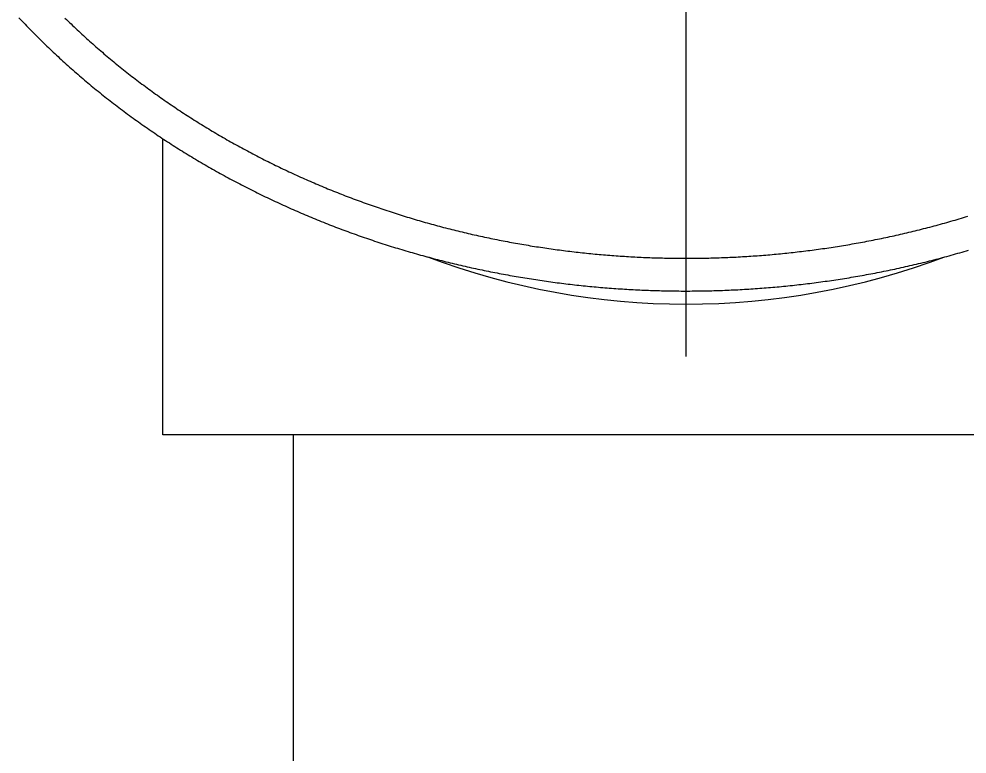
# Model space of a CAD drawing. Extents: x -10.3 to 52.1, y -16.9 to 49.7.
# Drawn here: x 38.53 to 45.77, y 33.06 to 38.68 of the extents above; entities that cross this region are included whole.
import ezdxf

# ---------------------------------------------------------------- set-up
doc = ezdxf.new("R2010")
doc.units = 0
doc.linetypes.add('CENTER', pattern=[50.8, 31.75, -6.35, 6.35, -6.35])
doc.layers.get('0').update_dxf_attribs({"linetype": 'CONTINUOUS'})
doc.layers.add('CENTER', color=1, linetype='CENTER')

msp = doc.modelspace()

# ---------------------------------------------------------------- linework, layer by layer
at = {"color": 7, "linetype": 'CONTINUOUS'}
for p, q in [((39.6264, 35.5), (39.6264, 37.7648)), ((47.6264, 35.5), (39.6264, 35.5)), ((40.6264, 0.3), (40.6264, 35.5))]:
    msp.add_line(p, q, dxfattribs=at)
at = {"color": 7}
for points in [[(38.5282, 38.6881, 0), (38.5398, 38.6758, 0), (38.5514, 38.6636, 0), (38.563, 38.6513, 0), (38.5746, 38.6391, 0), (38.5863, 38.627, 0), (38.598, 38.6148, 0), (38.6097, 38.6027, 0), (38.6215, 38.5907, 0), (38.6333, 38.5786, 0), (38.6451, 38.5667, 0), (38.657, 38.5547, 0), (38.6689, 38.5428, 0), (38.6809, 38.5309, 0), (38.6929, 38.519, 0), (38.7049, 38.5072, 0), (38.7169, 38.4954, 0), (38.729, 38.4837, 0), (38.7411, 38.472, 0), (38.7533, 38.4603, 0), (38.7655, 38.4487, 0), (38.7777, 38.4371, 0), (38.7899, 38.4255, 0), (38.8022, 38.4139, 0), (38.8145, 38.4024, 0), (38.8268, 38.391, 0), (38.8392, 38.3795, 0), (38.8516, 38.3681, 0), (38.8641, 38.3568, 0), (38.8765, 38.3455, 0), (38.889, 38.3342, 0), (38.9016, 38.3229, 0), (38.9141, 38.3117, 0), (38.9267, 38.3005, 0), (38.9393, 38.2894, 0), (38.952, 38.2782, 0), (38.9647, 38.2672, 0), (38.9774, 38.2561, 0), (38.9902, 38.2451, 0), (39.0029, 38.2341, 0), (39.0157, 38.2232, 0), (39.0286, 38.2123, 0), (39.0415, 38.2014, 0), (39.0544, 38.1906, 0), (39.0673, 38.1798, 0), (39.0802, 38.169, 0), (39.0932, 38.1583, 0), (39.1062, 38.1476, 0), (39.1193, 38.137, 0), (39.1324, 38.1264, 0), (39.1455, 38.1158, 0), (39.1586, 38.1052, 0), (39.1718, 38.0947, 0), (39.1849, 38.0843, 0), (39.1982, 38.0738, 0), (39.2114, 38.0634, 0), (39.2247, 38.053, 0), (39.238, 38.0427, 0), (39.2513, 38.0324, 0), (39.2647, 38.0222, 0), (39.2781, 38.0119, 0), (39.2915, 38.0018, 0), (39.3049, 37.9916, 0), (39.3184, 37.9815, 0), (39.3319, 37.9714, 0), (39.3454, 37.9614, 0), (39.3589, 37.9514, 0), (39.3725, 37.9414, 0), (39.3861, 37.9315, 0), (39.3997, 37.9216, 0), (39.4134, 37.9117, 0), (39.4271, 37.9019, 0), (39.4408, 37.8921, 0), (39.4545, 37.8824, 0), (39.4683, 37.8727, 0), (39.482, 37.863, 0), (39.4959, 37.8533, 0), (39.5097, 37.8437, 0), (39.5235, 37.8342, 0), (39.5374, 37.8246, 0), (39.5513, 37.8151, 0), (39.5653, 37.8057, 0), (39.5792, 37.7963, 0), (39.5932, 37.7869, 0), (39.6072, 37.7775, 0), (39.6212, 37.7682, 0), (39.6353, 37.7589, 0), (39.6493, 37.7497, 0), (39.6634, 37.7405, 0), (39.6776, 37.7313, 0), (39.6917, 37.7222, 0), (39.7059, 37.7131, 0), (39.72, 37.7041, 0), (39.7343, 37.6951, 0), (39.7485, 37.6861, 0), (39.7628, 37.6771, 0), (39.777, 37.6682, 0), (39.7913, 37.6594, 0), (39.8057, 37.6505, 0), (39.82, 37.6417, 0), (39.8344, 37.633, 0), (39.8488, 37.6243, 0), (39.8632, 37.6156, 0), (39.8776, 37.6069, 0), (39.892, 37.5983, 0), (39.9065, 37.5898, 0), (39.921, 37.5812, 0), (39.9355, 37.5727, 0), (39.9501, 37.5643, 0), (39.9646, 37.5558, 0), (39.9792, 37.5475, 0), (39.9938, 37.5391, 0), (40.0084, 37.5308, 0), (40.023, 37.5225, 0), (40.0377, 37.5143, 0), (40.0524, 37.5061, 0), (40.067, 37.4979, 0), (40.0818, 37.4898, 0), (40.0965, 37.4817, 0), (40.1112, 37.4737, 0), (40.126, 37.4657, 0), (40.1408, 37.4577, 0), (40.1556, 37.4497, 0), (40.1704, 37.4418, 0), (40.1853, 37.434, 0), (40.2001, 37.4262, 0), (40.215, 37.4184, 0), (40.2299, 37.4106, 0), (40.2448, 37.4029, 0), (40.2597, 37.3952, 0), (40.2747, 37.3876, 0), (40.2897, 37.38, 0), (40.3046, 37.3724, 0), (40.3196, 37.3649, 0), (40.3347, 37.3574, 0), (40.3497, 37.35, 0), (40.3647, 37.3426, 0), (40.3798, 37.3352, 0), (40.3949, 37.3279, 0), (40.41, 37.3206, 0), (40.4251, 37.3133, 0), (40.4402, 37.3061, 0), (40.4554, 37.2989, 0), (40.4705, 37.2918, 0), (40.4857, 37.2847, 0), (40.5009, 37.2776, 0), (40.5161, 37.2706, 0), (40.5313, 37.2636, 0), (40.5465, 37.2566, 0), (40.5618, 37.2497, 0), (40.577, 37.2428, 0), (40.5923, 37.2359, 0), (40.6076, 37.2291, 0), (40.6229, 37.2224, 0), (40.6383, 37.2156, 0), (40.6536, 37.2089, 0), (40.6689, 37.2023, 0), (40.6843, 37.1956, 0), (40.6997, 37.1891, 0), (40.7151, 37.1825, 0), (40.7305, 37.176, 0), (40.7459, 37.1695, 0), (40.7614, 37.1631, 0), (40.7768, 37.1567, 0), (40.7923, 37.1503, 0), (40.8078, 37.144, 0), (40.8232, 37.1377, 0), (40.8388, 37.1315, 0), (40.8543, 37.1252, 0), (40.8698, 37.1191, 0), (40.8854, 37.1129, 0), (40.9009, 37.1068, 0), (40.9165, 37.1008, 0), (40.9321, 37.0947, 0), (40.9477, 37.0887, 0), (40.9633, 37.0828, 0), (40.9789, 37.0769, 0), (40.9945, 37.071, 0), (41.0102, 37.0652, 0), (41.0259, 37.0593, 0), (41.0415, 37.0536, 0), (41.0572, 37.0478, 0), (41.0729, 37.0421, 0), (41.0886, 37.0365, 0), (41.1044, 37.0309, 0), (41.1201, 37.0253, 0), (41.1358, 37.0197, 0), (41.1516, 37.0142, 0), (41.1674, 37.0088, 0), (41.1832, 37.0033, 0), (41.1989, 36.9979, 0), (41.2148, 36.9925, 0), (41.2306, 36.9872, 0), (41.2464, 36.9819, 0), (41.2622, 36.9767, 0), (41.2781, 36.9715, 0), (41.294, 36.9663, 0), (41.3098, 36.9611, 0), (41.3257, 36.956, 0), (41.3416, 36.951, 0), (41.3575, 36.9459, 0), (41.3734, 36.9409, 0), (41.3894, 36.936, 0), (41.4053, 36.9311, 0), (41.4213, 36.9262, 0), (41.4372, 36.9213, 0), (41.4532, 36.9165, 0), (41.4692, 36.9117, 0), (41.4852, 36.907, 0), (41.5012, 36.9023, 0), (41.5172, 36.8976, 0), (41.5332, 36.893, 0), (41.5492, 36.8884, 0), (41.5653, 36.8838, 0), (41.5813, 36.8793, 0), (41.5974, 36.8748, 0), (41.6135, 36.8704, 0), (41.6295, 36.866, 0), (41.6456, 36.8616, 0), (41.6617, 36.8573, 0), (41.6778, 36.853, 0), (41.694, 36.8487, 0), (41.7101, 36.8445, 0), (41.7262, 36.8403, 0), (41.7424, 36.8361, 0), (41.7585, 36.832, 0), (41.7747, 36.8279, 0), (41.7909, 36.8239, 0), (41.807, 36.8198, 0), (41.8232, 36.8159, 0), (41.8394, 36.8119, 0), (41.8556, 36.808, 0), (41.8718, 36.8042, 0), (41.8881, 36.8003, 0), (41.9043, 36.7965, 0), (41.9205, 36.7928, 0), (41.9368, 36.7891, 0), (41.953, 36.7854, 0), (41.9693, 36.7817, 0), (41.9856, 36.7781, 0), (42.0018, 36.7745, 0), (42.0181, 36.771, 0), (42.0344, 36.7675, 0), (42.0507, 36.764, 0), (42.067, 36.7606, 0), (42.0834, 36.7572, 0), (42.0997, 36.7539, 0), (42.116, 36.7505, 0), (42.1323, 36.7473, 0), (42.1487, 36.744, 0), (42.165, 36.7408, 0), (42.1814, 36.7376, 0), (42.1978, 36.7345, 0), (42.2141, 36.7314, 0), (42.2305, 36.7283, 0), (42.2469, 36.7253, 0), (42.2633, 36.7223, 0), (42.2797, 36.7193, 0), (42.2961, 36.7164, 0), (42.3125, 36.7135, 0), (42.3289, 36.7107, 0), (42.3453, 36.7079, 0), (42.3618, 36.7051, 0), (42.3782, 36.7023, 0), (42.3947, 36.6996, 0), (42.4111, 36.697, 0), (42.4276, 36.6943, 0), (42.444, 36.6918, 0), (42.4605, 36.6892, 0), (42.4769, 36.6867, 0), (42.4934, 36.6842, 0), (42.5099, 36.6817, 0), (42.5264, 36.6793, 0), (42.5429, 36.6769, 0), (42.5594, 36.6746, 0), (42.5759, 36.6723, 0), (42.5924, 36.67, 0), (42.6089, 36.6678, 0), (42.6254, 36.6656, 0), (42.6419, 36.6634, 0), (42.6585, 36.6613, 0), (42.675, 36.6592, 0), (42.6915, 36.6572, 0), (42.7081, 36.6552, 0), (42.7246, 36.6532, 0), (42.7412, 36.6512, 0), (42.7577, 36.6493, 0), (42.7743, 36.6475, 0), (42.7908, 36.6456, 0), (42.8074, 36.6438, 0), (42.8239, 36.6421, 0), (42.8405, 36.6403, 0), (42.8571, 36.6387, 0), (42.8737, 36.637, 0), (42.8903, 36.6354, 0), (42.9068, 36.6338, 0), (42.9234, 36.6323, 0), (42.94, 36.6307, 0), (42.9566, 36.6293, 0), (42.9732, 36.6278, 0), (42.9898, 36.6264, 0), (43.0064, 36.6251, 0), (43.023, 36.6237, 0), (43.0396, 36.6225, 0), (43.0563, 36.6212, 0), (43.0729, 36.62, 0), (43.0895, 36.6188, 0), (43.1061, 36.6176, 0), (43.1227, 36.6165, 0), (43.1394, 36.6155, 0), (43.156, 36.6144, 0), (43.1726, 36.6134, 0), (43.1893, 36.6125, 0), (43.2059, 36.6115, 0), (43.2225, 36.6106, 0), (43.2392, 36.6098, 0), (43.2558, 36.6089, 0), (43.2724, 36.6082, 0), (43.2891, 36.6074, 0), (43.3057, 36.6067, 0), (43.3224, 36.606, 0), (43.339, 36.6054, 0), (43.3556, 36.6048, 0), (43.3723, 36.6042, 0), (43.3889, 36.6036, 0), (43.4056, 36.6031, 0), (43.4222, 36.6027, 0), (43.4389, 36.6023, 0), (43.4555, 36.6019, 0), (43.4722, 36.6015, 0), (43.4888, 36.6012, 0), (43.5055, 36.6009, 0), (43.5221, 36.6007, 0), (43.5388, 36.6004, 0), (43.5554, 36.6003, 0), (43.5721, 36.6001, 0), (43.5887, 36.6, 0), (43.6054, 36.6, 0), (43.622, 36.5999, 0), (43.6387, 36.5999, 0), (43.6554, 36.6, 0), (43.672, 36.6001, 0), (43.6887, 36.6002, 0), (43.7053, 36.6003, 0), (43.722, 36.6005, 0), (43.7387, 36.6007, 0), (43.7553, 36.601, 0), (43.772, 36.6013, 0), (43.7886, 36.6016, 0), (43.8053, 36.602, 0), (43.822, 36.6024, 0), (43.8386, 36.6029, 0), (43.8553, 36.6033, 0), (43.872, 36.6038, 0), (43.8886, 36.6044, 0), (43.9053, 36.605, 0), (43.922, 36.6056, 0), (43.9386, 36.6063, 0), (43.9553, 36.607, 0), (43.9719, 36.6077, 0), (43.9886, 36.6085, 0), (44.0053, 36.6093, 0), (44.0219, 36.6101, 0), (44.0386, 36.611, 0), (44.0553, 36.6119, 0), (44.0719, 36.6129, 0), (44.0886, 36.6139, 0), (44.1053, 36.6149, 0), (44.1219, 36.6159, 0), (44.1386, 36.617, 0), (44.1552, 36.6182, 0), (44.1719, 36.6193, 0), (44.1886, 36.6206, 0), (44.2052, 36.6218, 0), (44.2219, 36.6231, 0), (44.2386, 36.6244, 0), (44.2552, 36.6258, 0), (44.2719, 36.6271, 0), (44.2885, 36.6286, 0), (44.3052, 36.63, 0), (44.3219, 36.6315, 0), (44.3385, 36.6331, 0), (44.3552, 36.6347, 0), (44.3718, 36.6363, 0), (44.3885, 36.6379, 0), (44.4051, 36.6396, 0), (44.4218, 36.6413, 0), (44.4385, 36.6431, 0), (44.4551, 36.6449, 0), (44.4718, 36.6467, 0), (44.4884, 36.6486, 0), (44.5051, 36.6505, 0), (44.5217, 36.6524, 0), (44.5384, 36.6544, 0), (44.555, 36.6564, 0), (44.5717, 36.6585, 0), (44.5883, 36.6606, 0), (44.605, 36.6627, 0), (44.6216, 36.6648, 0), (44.6383, 36.667, 0), (44.6549, 36.6693, 0), (44.6715, 36.6716, 0), (44.6882, 36.6739, 0), (44.7048, 36.6762, 0), (44.7215, 36.6786, 0), (44.7381, 36.681, 0), (44.7548, 36.6835, 0), (44.7714, 36.686, 0), (44.7881, 36.6885, 0), (44.8047, 36.6911, 0), (44.8213, 36.6937, 0), (44.838, 36.6963, 0), (44.8546, 36.699, 0), (44.8713, 36.7018, 0), (44.8879, 36.7045, 0), (44.9046, 36.7073, 0), (44.9212, 36.7102, 0), (44.9378, 36.713, 0), (44.9545, 36.7159, 0), (44.9711, 36.7189, 0), (44.9878, 36.7219, 0), (45.0044, 36.7249, 0), (45.021, 36.728, 0), (45.0377, 36.7311, 0), (45.0543, 36.7342, 0), (45.0709, 36.7374, 0), (45.0876, 36.7406, 0), (45.1042, 36.7439, 0), (45.1209, 36.7472, 0), (45.1375, 36.7505, 0), (45.1541, 36.7539, 0), (45.1708, 36.7573, 0), (45.1874, 36.7608, 0), (45.204, 36.7643, 0), (45.2207, 36.7678, 0), (45.2373, 36.7714, 0), (45.2539, 36.775, 0), (45.2705, 36.7787, 0), (45.2872, 36.7824, 0), (45.3038, 36.7861, 0), (45.3204, 36.7899, 0), (45.3371, 36.7937, 0), (45.3537, 36.7976, 0), (45.3703, 36.8015, 0), (45.3869, 36.8054, 0), (45.4036, 36.8094, 0), (45.4202, 36.8134, 0), (45.4368, 36.8175, 0), (45.4534, 36.8216, 0), (45.4701, 36.8257, 0), (45.4867, 36.8299, 0), (45.5033, 36.8341, 0), (45.5199, 36.8384, 0), (45.5365, 36.8427, 0), (45.5532, 36.847, 0), (45.5698, 36.8514, 0), (45.5864, 36.8559, 0), (45.603, 36.8603, 0), (45.6196, 36.8648, 0), (45.6362, 36.8694, 0), (45.6529, 36.874, 0), (45.6695, 36.8786, 0), (45.6861, 36.8833, 0), (45.7027, 36.888, 0), (45.7193, 36.8928, 0), (45.7359, 36.8976, 0), (45.7525, 36.9025, 0), (45.7691, 36.9074, 0), (45.7857, 36.9123, 0)], [(38.8799, 38.6857, 0), (38.8915, 38.6744, 0), (38.903, 38.6632, 0), (38.9146, 38.652, 0), (38.9263, 38.6408, 0), (38.9379, 38.6296, 0), (38.9496, 38.6185, 0), (38.9614, 38.6074, 0), (38.9731, 38.5964, 0), (38.9849, 38.5854, 0), (38.9968, 38.5744, 0), (39.0086, 38.5634, 0), (39.0205, 38.5525, 0), (39.0324, 38.5416, 0), (39.0444, 38.5307, 0), (39.0563, 38.5199, 0), (39.0684, 38.5091, 0), (39.0804, 38.4984, 0), (39.0925, 38.4877, 0), (39.1046, 38.477, 0), (39.1167, 38.4663, 0), (39.1289, 38.4557, 0), (39.1411, 38.4451, 0), (39.1533, 38.4346, 0), (39.1655, 38.424, 0), (39.1778, 38.4135, 0), (39.1901, 38.4031, 0), (39.2025, 38.3927, 0), (39.2149, 38.3823, 0), (39.2273, 38.3719, 0), (39.2397, 38.3616, 0), (39.2521, 38.3513, 0), (39.2646, 38.3411, 0), (39.2771, 38.3308, 0), (39.2897, 38.3207, 0), (39.3023, 38.3105, 0), (39.3149, 38.3004, 0), (39.3275, 38.2903, 0), (39.3402, 38.2802, 0), (39.3528, 38.2702, 0), (39.3655, 38.2602, 0), (39.3783, 38.2503, 0), (39.3911, 38.2404, 0), (39.4039, 38.2305, 0), (39.4167, 38.2206, 0), (39.4295, 38.2108, 0), (39.4424, 38.2011, 0), (39.4553, 38.1913, 0), (39.4682, 38.1816, 0), (39.4812, 38.1719, 0), (39.4942, 38.1623, 0), (39.5072, 38.1527, 0), (39.5202, 38.1431, 0), (39.5333, 38.1336, 0), (39.5464, 38.1241, 0), (39.5595, 38.1146, 0), (39.5726, 38.1052, 0), (39.5858, 38.0957, 0), (39.599, 38.0864, 0), (39.6122, 38.0771, 0), (39.6255, 38.0678, 0), (39.6387, 38.0585, 0), (39.652, 38.0493, 0), (39.6653, 38.0401, 0), (39.6787, 38.0309, 0), (39.692, 38.0218, 0), (39.7054, 38.0127, 0), (39.7188, 38.0036, 0), (39.7323, 37.9946, 0), (39.7457, 37.9856, 0), (39.7592, 37.9767, 0), (39.7727, 37.9678, 0), (39.7863, 37.9589, 0), (39.7998, 37.95, 0), (39.8134, 37.9412, 0), (39.827, 37.9325, 0), (39.8406, 37.9237, 0), (39.8543, 37.915, 0), (39.8679, 37.9063, 0), (39.8816, 37.8977, 0), (39.8953, 37.8891, 0), (39.9091, 37.8805, 0), (39.9228, 37.872, 0), (39.9366, 37.8635, 0), (39.9504, 37.855, 0), (39.9642, 37.8466, 0), (39.9781, 37.8382, 0), (39.9919, 37.8299, 0), (40.0058, 37.8216, 0), (40.0197, 37.8133, 0), (40.0336, 37.805, 0), (40.0476, 37.7968, 0), (40.0616, 37.7886, 0), (40.0755, 37.7805, 0), (40.0895, 37.7724, 0), (40.1036, 37.7643, 0), (40.1176, 37.7563, 0), (40.1317, 37.7483, 0), (40.1458, 37.7403, 0), (40.1599, 37.7324, 0), (40.174, 37.7245, 0), (40.1882, 37.7166, 0), (40.2023, 37.7088, 0), (40.2165, 37.701, 0), (40.2307, 37.6933, 0), (40.2449, 37.6856, 0), (40.2592, 37.6779, 0), (40.2734, 37.6702, 0), (40.2877, 37.6626, 0), (40.302, 37.6551, 0), (40.3163, 37.6475, 0), (40.3306, 37.64, 0), (40.345, 37.6326, 0), (40.3594, 37.6251, 0), (40.3737, 37.6177, 0), (40.3881, 37.6104, 0), (40.4026, 37.6031, 0), (40.417, 37.5958, 0), (40.4314, 37.5885, 0), (40.4459, 37.5813, 0), (40.4604, 37.5741, 0), (40.4749, 37.567, 0), (40.4894, 37.5599, 0), (40.5039, 37.5528, 0), (40.5185, 37.5458, 0), (40.5331, 37.5388, 0), (40.5476, 37.5318, 0), (40.5622, 37.5249, 0), (40.5768, 37.518, 0), (40.5915, 37.5112, 0), (40.6061, 37.5044, 0), (40.6208, 37.4976, 0), (40.6354, 37.4908, 0), (40.6501, 37.4841, 0), (40.6648, 37.4775, 0), (40.6795, 37.4708, 0), (40.6943, 37.4642, 0), (40.709, 37.4576, 0), (40.7238, 37.4511, 0), (40.7386, 37.4446, 0), (40.7533, 37.4382, 0), (40.7682, 37.4317, 0), (40.783, 37.4254, 0), (40.7978, 37.419, 0), (40.8127, 37.4127, 0), (40.8275, 37.4064, 0), (40.8424, 37.4002, 0), (40.8573, 37.394, 0), (40.8722, 37.3878, 0), (40.8871, 37.3816, 0), (40.902, 37.3755, 0), (40.917, 37.3695, 0), (40.9319, 37.3634, 0), (40.9469, 37.3575, 0), (40.9619, 37.3515, 0), (40.9769, 37.3456, 0), (40.9919, 37.3397, 0), (41.0069, 37.3338, 0), (41.022, 37.328, 0), (41.037, 37.3222, 0), (41.0521, 37.3165, 0), (41.0672, 37.3108, 0), (41.0823, 37.3051, 0), (41.0974, 37.2995, 0), (41.1125, 37.2939, 0), (41.1276, 37.2883, 0), (41.1428, 37.2828, 0), (41.1579, 37.2773, 0), (41.1731, 37.2718, 0), (41.1882, 37.2664, 0), (41.2034, 37.261, 0), (41.2186, 37.2556, 0), (41.2339, 37.2503, 0), (41.2491, 37.245, 0), (41.2643, 37.2398, 0), (41.2796, 37.2346, 0), (41.2948, 37.2294, 0), (41.3101, 37.2242, 0), (41.3254, 37.2191, 0), (41.3407, 37.2141, 0), (41.356, 37.209, 0), (41.3713, 37.204, 0), (41.3866, 37.1991, 0), (41.402, 37.1941, 0), (41.4173, 37.1892, 0), (41.4327, 37.1844, 0), (41.4481, 37.1795, 0), (41.4634, 37.1748, 0), (41.4788, 37.17, 0), (41.4942, 37.1653, 0), (41.5097, 37.1606, 0), (41.5251, 37.1559, 0), (41.5405, 37.1513, 0), (41.556, 37.1468, 0), (41.5714, 37.1422, 0), (41.5869, 37.1377, 0), (41.6024, 37.1332, 0), (41.6178, 37.1288, 0), (41.6333, 37.1244, 0), (41.6488, 37.12, 0), (41.6644, 37.1157, 0), (41.6799, 37.1114, 0), (41.6954, 37.1071, 0), (41.711, 37.1029, 0), (41.7265, 37.0987, 0), (41.7421, 37.0946, 0), (41.7577, 37.0904, 0), (41.7732, 37.0864, 0), (41.7888, 37.0823, 0), (41.8044, 37.0783, 0), (41.82, 37.0743, 0), (41.8357, 37.0704, 0), (41.8513, 37.0664, 0), (41.8669, 37.0626, 0), (41.8826, 37.0587, 0), (41.8982, 37.0549, 0), (41.9139, 37.0511, 0), (41.9295, 37.0474, 0), (41.9452, 37.0437, 0), (41.9609, 37.04, 0), (41.9766, 37.0364, 0), (41.9923, 37.0328, 0), (42.008, 37.0293, 0), (42.0237, 37.0257, 0), (42.0395, 37.0222, 0), (42.0552, 37.0188, 0), (42.0709, 37.0154, 0), (42.0867, 37.012, 0), (42.1024, 37.0086, 0), (42.1182, 37.0053, 0), (42.134, 37.002, 0), (42.1498, 36.9988, 0), (42.1655, 36.9956, 0), (42.1813, 36.9924, 0), (42.1971, 36.9893, 0), (42.2129, 36.9862, 0), (42.2288, 36.9831, 0), (42.2446, 36.9801, 0), (42.2604, 36.9771, 0), (42.2762, 36.9741, 0), (42.2921, 36.9712, 0), (42.3079, 36.9683, 0), (42.3238, 36.9654, 0), (42.3397, 36.9626, 0), (42.3555, 36.9598, 0), (42.3714, 36.957, 0), (42.3873, 36.9543, 0), (42.4032, 36.9516, 0), (42.4191, 36.949, 0), (42.4349, 36.9464, 0), (42.4509, 36.9438, 0), (42.4668, 36.9413, 0), (42.4827, 36.9387, 0), (42.4986, 36.9363, 0), (42.5145, 36.9338, 0), (42.5305, 36.9314, 0), (42.5464, 36.9291, 0), (42.5623, 36.9267, 0), (42.5783, 36.9244, 0), (42.5942, 36.9222, 0), (42.6102, 36.9199, 0), (42.6262, 36.9177, 0), (42.6421, 36.9156, 0), (42.6581, 36.9135, 0), (42.6741, 36.9114, 0), (42.6901, 36.9093, 0), (42.706, 36.9073, 0), (42.722, 36.9053, 0), (42.738, 36.9034, 0), (42.754, 36.9014, 0), (42.77, 36.8996, 0), (42.786, 36.8977, 0), (42.8021, 36.8959, 0), (42.8181, 36.8941, 0), (42.8341, 36.8924, 0), (42.8501, 36.8907, 0), (42.8662, 36.889, 0), (42.8822, 36.8874, 0), (42.8982, 36.8858, 0), (42.9143, 36.8842, 0), (42.9303, 36.8827, 0), (42.9463, 36.8812, 0), (42.9624, 36.8797, 0), (42.9785, 36.8783, 0), (42.9945, 36.8769, 0), (43.0106, 36.8756, 0), (43.0266, 36.8743, 0), (43.0427, 36.873, 0), (43.0588, 36.8717, 0), (43.0748, 36.8705, 0), (43.0909, 36.8693, 0), (43.107, 36.8682, 0), (43.1231, 36.8671, 0), (43.1392, 36.866, 0), (43.1552, 36.865, 0), (43.1713, 36.864, 0), (43.1874, 36.863, 0), (43.2035, 36.862, 0), (43.2196, 36.8611, 0), (43.2357, 36.8603, 0), (43.2518, 36.8594, 0), (43.2679, 36.8586, 0), (43.284, 36.8579, 0), (43.3001, 36.8572, 0), (43.3162, 36.8565, 0), (43.3323, 36.8558, 0), (43.3484, 36.8552, 0), (43.3645, 36.8546, 0), (43.3806, 36.854, 0), (43.3967, 36.8535, 0), (43.4128, 36.853, 0), (43.4289, 36.8526, 0), (43.445, 36.8522, 0), (43.4611, 36.8518, 0), (43.4772, 36.8515, 0), (43.4933, 36.8512, 0), (43.5094, 36.8509, 0), (43.5255, 36.8506, 0), (43.5416, 36.8504, 0), (43.5577, 36.8503, 0), (43.5738, 36.8501, 0), (43.59, 36.85, 0), (43.6061, 36.85, 0), (43.6222, 36.8499, 0), (43.6383, 36.8499, 0), (43.6544, 36.85, 0), (43.6705, 36.8501, 0), (43.6867, 36.8502, 0), (43.7028, 36.8503, 0), (43.7189, 36.8505, 0), (43.735, 36.8507, 0), (43.7511, 36.851, 0), (43.7672, 36.8513, 0), (43.7834, 36.8516, 0), (43.7995, 36.8519, 0), (43.8156, 36.8523, 0), (43.8317, 36.8528, 0), (43.8478, 36.8532, 0), (43.864, 36.8537, 0), (43.8801, 36.8543, 0), (43.8962, 36.8548, 0), (43.9123, 36.8554, 0), (43.9285, 36.8561, 0), (43.9446, 36.8567, 0), (43.9607, 36.8575, 0), (43.9768, 36.8582, 0), (43.9929, 36.859, 0), (44.0091, 36.8598, 0), (44.0252, 36.8606, 0), (44.0413, 36.8615, 0), (44.0574, 36.8624, 0), (44.0735, 36.8634, 0), (44.0897, 36.8644, 0), (44.1058, 36.8654, 0), (44.1219, 36.8665, 0), (44.138, 36.8676, 0), (44.1541, 36.8687, 0), (44.1703, 36.8699, 0), (44.1864, 36.8711, 0), (44.2025, 36.8723, 0), (44.2186, 36.8736, 0), (44.2347, 36.8749, 0), (44.2508, 36.8763, 0), (44.267, 36.8776, 0), (44.2831, 36.8791, 0), (44.2992, 36.8805, 0), (44.3153, 36.882, 0), (44.3314, 36.8835, 0), (44.3475, 36.8851, 0), (44.3636, 36.8867, 0), (44.3798, 36.8883, 0), (44.3959, 36.89, 0), (44.412, 36.8917, 0), (44.4281, 36.8934, 0), (44.4442, 36.8952, 0), (44.4603, 36.897, 0), (44.4764, 36.8988, 0), (44.4925, 36.9007, 0), (44.5086, 36.9026, 0), (44.5247, 36.9046, 0), (44.5408, 36.9066, 0), (44.5569, 36.9086, 0), (44.573, 36.9106, 0), (44.5891, 36.9127, 0), (44.6052, 36.9149, 0), (44.6213, 36.917, 0), (44.6374, 36.9192, 0), (44.6535, 36.9215, 0), (44.6696, 36.9237, 0), (44.6857, 36.926, 0), (44.7018, 36.9284, 0), (44.7179, 36.9308, 0), (44.734, 36.9332, 0), (44.7501, 36.9356, 0), (44.7662, 36.9381, 0), (44.7823, 36.9406, 0), (44.7984, 36.9432, 0), (44.8145, 36.9458, 0), (44.8305, 36.9484, 0), (44.8466, 36.9511, 0), (44.8627, 36.9538, 0), (44.8788, 36.9565, 0), (44.8949, 36.9593, 0), (44.911, 36.9621, 0), (44.9271, 36.965, 0), (44.9432, 36.9679, 0), (44.9593, 36.9708, 0), (44.9753, 36.9738, 0), (44.9914, 36.9768, 0), (45.0075, 36.9798, 0), (45.0236, 36.9829, 0), (45.0397, 36.986, 0), (45.0558, 36.9892, 0), (45.0718, 36.9924, 0), (45.0879, 36.9956, 0), (45.104, 36.9989, 0), (45.1201, 37.0022, 0), (45.1362, 37.0055, 0), (45.1522, 37.0089, 0), (45.1683, 37.0123, 0), (45.1844, 37.0158, 0), (45.2005, 37.0193, 0), (45.2165, 37.0228, 0), (45.2326, 37.0264, 0), (45.2487, 37.03, 0), (45.2648, 37.0336, 0), (45.2808, 37.0373, 0), (45.2969, 37.0411, 0), (45.313, 37.0448, 0), (45.329, 37.0486, 0), (45.3451, 37.0525, 0), (45.3612, 37.0564, 0), (45.3772, 37.0603, 0), (45.3933, 37.0642, 0), (45.4094, 37.0682, 0), (45.4254, 37.0723, 0), (45.4415, 37.0764, 0), (45.4575, 37.0805, 0), (45.4736, 37.0847, 0), (45.4897, 37.0889, 0), (45.5057, 37.0931, 0), (45.5218, 37.0974, 0), (45.5378, 37.1017, 0), (45.5539, 37.1061, 0), (45.5699, 37.1105, 0), (45.586, 37.1149, 0), (45.602, 37.1194, 0), (45.6181, 37.1239, 0), (45.6341, 37.1285, 0), (45.6502, 37.1331, 0), (45.6662, 37.1377, 0), (45.6822, 37.1424, 0), (45.6983, 37.1471, 0), (45.7143, 37.1519, 0), (45.7304, 37.1567, 0), (45.7464, 37.1615, 0), (45.7624, 37.1664, 0), (45.7785, 37.1713, 0)]]:
    msp.add_polyline3d(points, dxfattribs=at)
at = {"color": 7, "linetype": 'CONTINUOUS'}
msp.add_arc((43.6264, 42.1), 5.6, 249.32801, 290.67199, dxfattribs=at)
at = {"layer": 'CENTER', "color": 1, "linetype": 'CENTER'}
msp.add_line((43.6264, -2), (43.6264, 49.7), dxfattribs=at)

doc.saveas('drawing.dxf')
